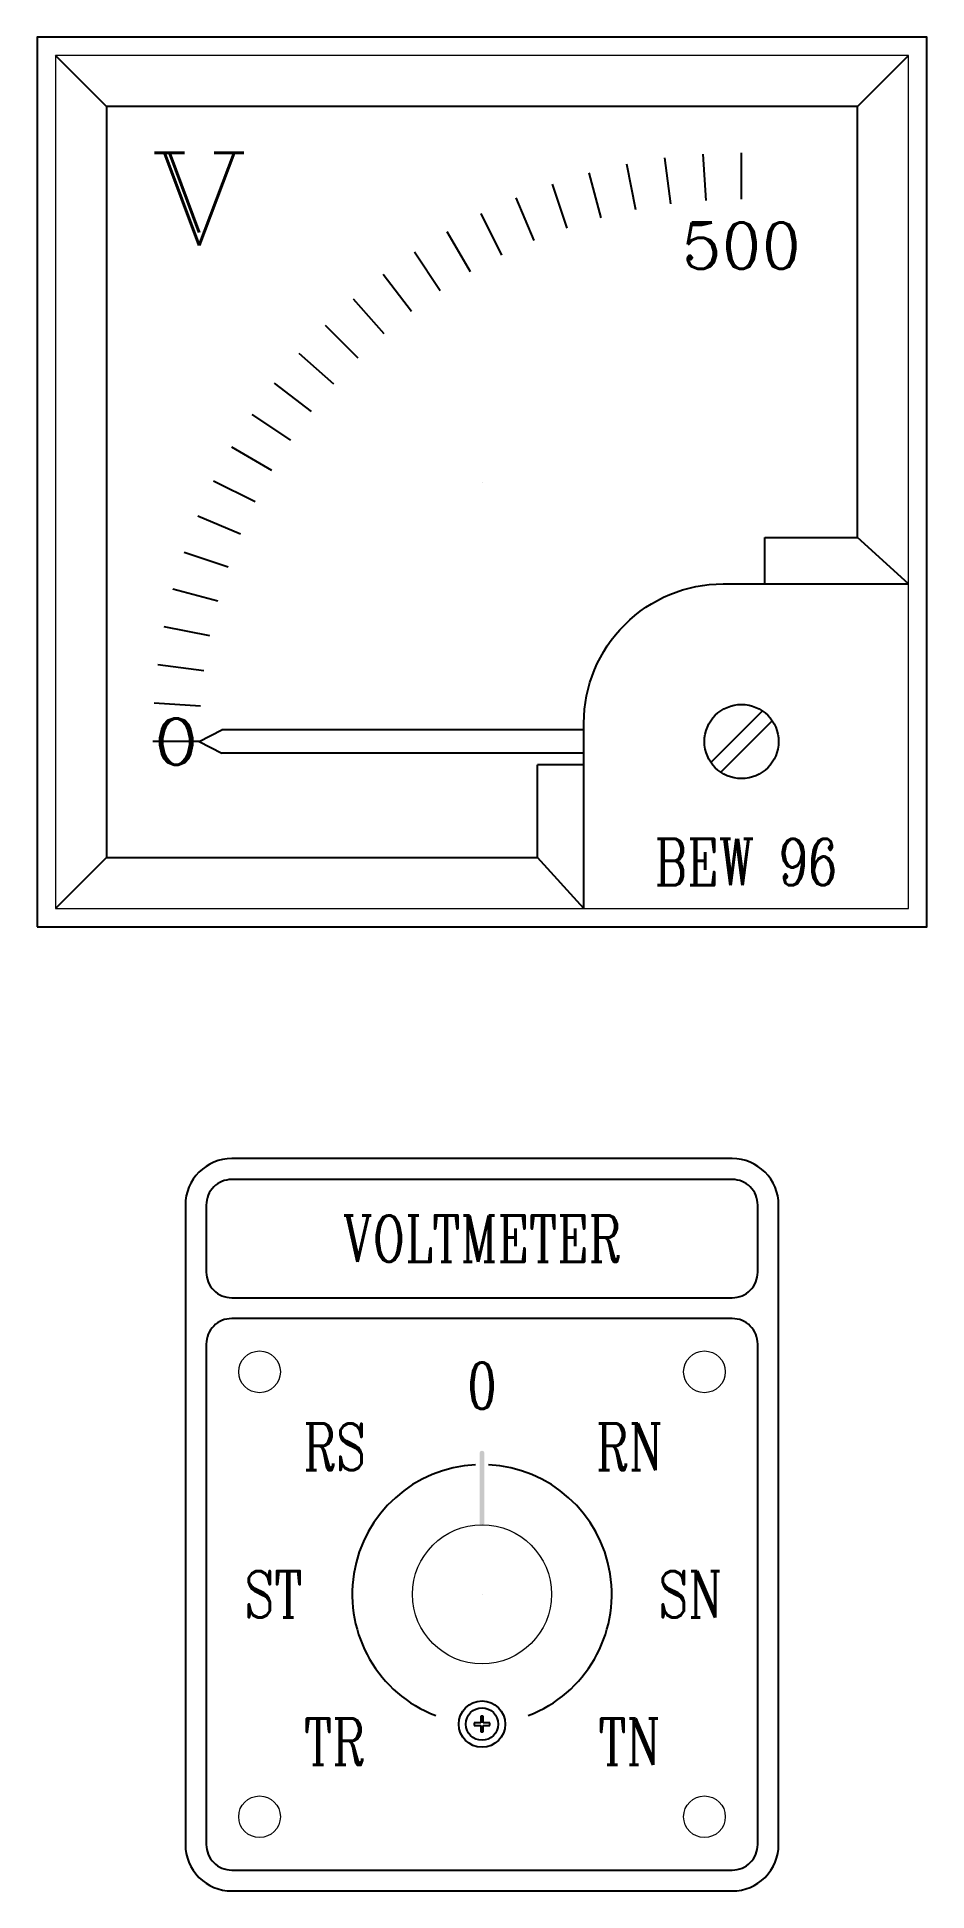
# Model space of a CAD drawing. Header units: millimetres. Extents: x 134 to 230, y 0 to 200.
import ezdxf
from ezdxf.enums import TextEntityAlignment as Align

# ---------------------------------------------------------------- set-up
doc = ezdxf.new("R2010")
doc.units = ezdxf.units.MM
doc.layers.add('hw_Punch', color=5, linetype='Continuous', lineweight=13)
doc.styles.add('hw_Block', font='complex.shx', dxfattribs={"width": 0.75})

# ---------------------------------------------------------------- blocks, each defined once
blk = doc.blocks.new('*U191')
blk.add_hatch(color=256).paths.add_polyline_path([(0.24, 15.32), (0.23, 15.33), (0.22, 15.34), (0.22, 15.36), (0.21, 15.37), (0.2, 15.38), (0.19, 15.4), (0.18, 15.41), (0.17, 15.42), (0.15, 15.43), (0.14, 15.44), (0.13, 15.45), (0.11, 15.45), (0.1, 15.46), (0.08, 15.47), (0.07, 15.47), (0.05, 15.47), (0.04, 15.48), (0.02, 15.48), (0.01, 15.48), (-0.01, 15.48), (-0.02, 15.48), (-0.04, 15.48), (-0.05, 15.47), (-0.07, 15.47), (-0.08, 15.47), (-0.1, 15.46), (-0.11, 15.45), (-0.13, 15.45), (-0.14, 15.44), (-0.15, 15.43), (-0.17, 15.42), (-0.18, 15.41), (-0.19, 15.4), (-0.2, 15.38), (-0.21, 15.37), (-0.22, 15.36), (-0.22, 15.34), (-0.23, 15.33), (-0.24, 15.32), (-0.24, 7.5), (0.24, 7.5)])
for p, q in [((-0.85, -13.86), (-0.85, -14.14)), ((-0.14, -13.86), (-0.85, -13.86)), ((0.14, -13.15), (-0.14, -13.15)), ((-0.14, -13.15), (-0.14, -13.86)), ((0.14, -13.86), (0.14, -13.15)), ((0.85, -13.86), (0.14, -13.86)), ((0.85, -14.14), (0.85, -13.86)), ((-0.85, -14.14), (-0.14, -14.14)), ((-0.14, -14.14), (-0.14, -14.85)), ((-0.14, -14.85), (0.14, -14.85)), ((0.14, -14.14), (0.85, -14.14)), ((0.14, -14.85), (0.14, -14.14))]:
    blk.add_line(p, q)
for points in [[(-27, -32), (27, -32, 0.414214), (32, -27), (32, 42, 0.414214), (27, 47), (-27, 47, 0.414214), (-32, 42), (-32, -27, 0.414214)], [(-27, 32), (27, 32, 0.414214), (29.75, 34.75), (29.75, 42, 0.414214), (27, 44.75), (-27, 44.75, 0.414214), (-29.75, 42), (-29.75, 34.75, 0.414214)], [(-27, -29.75), (27, -29.75, 0.414214), (29.75, -27), (29.75, 27, 0.414214), (27, 29.75), (-27, 29.75, 0.414214), (-29.75, 27), (-29.75, -27, 0.414214)]]:
    blk.add_lwpolyline(points, format="xyb", close=True)
for radius in [2.5, 1.75]:
    blk.add_circle((0, -14), radius)
for start, end in [(92.839, 249.0883), (290.9117, 87.161)]:
    blk.add_arc((0, 0), 14, start, end)
at = {"layer": 'Defpoints', "color": 5}
blk.add_line((0, 0), (0, 0), dxfattribs=at)
at = {"layer": 'hw_Punch'}
for centre, radius in [((-24, 24), 2.25), ((24, 24), 2.25), ((0, 0), 7.5), ((-24, -24), 2.25), ((24, -24), 2.25)]:
    blk.add_circle(centre, radius, dxfattribs=at)
at = {"style": 'hw_Block', "width": 0.75}
for s, p in [('VOLTMETER', (0, 38.38)), ('0', (0, 22.5)), ('RS', (-15.91, 15.91)), ('RN', (15.91, 15.91)), ('ST', (-22.5, 0)), ('SN', (22.5, 0)), ('TR', (-15.91, -15.91)), ('TN', (15.91, -15.91))]:
    blk.add_text(s, height=5, dxfattribs=at).set_placement(p, align=Align.MIDDLE_CENTER)
blk = doc.blocks.new('*U192')
for p, q in [((-40.5, 40.5), (-46, 46)), ((40.5, 40.5), (46, 46)), ((16.59, 29.38), (15.61, 34.28)), ((20.36, 30), (19.71, 34.96)), ((24.17, 30.37), (23.85, 35.36)), ((28, 30.5), (28, 35.5)), ((9.2, 27.4), (7.59, 32.13)), ((12.86, 28.51), (11.56, 33.34)), ((5.61, 26.05), (3.7, 30.67)), ((2.13, 24.47), (-0.09, 28.95)), ((-1.25, 22.66), (-3.75, 26.99)), ((-4.5, 20.64), (-7.28, 24.8)), ((-7.61, 18.41), (-10.66, 22.38)), ((-10.57, 15.98), (-13.87, 19.74)), ((-13.37, 13.37), (-16.9, 16.9)), ((-15.98, 10.57), (-19.74, 13.87)), ((-18.41, 7.61), (-22.38, 10.66)), ((-20.64, 4.5), (-24.8, 7.28)), ((-22.66, 1.25), (-26.99, 3.75)), ((-24.47, -2.13), (-28.95, 0.09)), ((-26.05, -5.61), (-30.67, -3.7)), ((-27.4, -9.2), (-32.13, -7.59)), ((30.5, -11), (30.5, -6)), ((46, -11), (40.5, -6)), ((-28.51, -12.86), (-33.34, -11.56)), ((-29.38, -16.59), (-34.28, -15.61)), ((-30, -20.36), (-34.96, -19.71)), ((-30.37, -24.17), (-35.36, -23.85)), ((30.25, -24.69), (24.69, -30.25)), ((31.31, -25.75), (25.75, -31.31)), ((11, -30.5), (6, -30.5)), ((-40.5, -40.5), (-46, -46)), ((11, -46), (6, -40.5))]:
    blk.add_line(p, q)
at = {"color": 1}
for p, q in [((-30.5, -28), (-35.5, -28)), ((-30.5, -28), (-28.07, -26.75)), ((11, -26.75), (-28.07, -26.75)), ((-30.5, -28), (-35.5, -28)), ((-30.5, -28), (-28.07, -29.25)), ((11, -29.25), (-28.07, -29.25))]:
    blk.add_line(p, q, dxfattribs=at)
blk.add_lwpolyline([(-48, -48), (48, -48), (48, 48), (-48, 48)], close=True)
for points in [[(40.5, -6), (40.5, 40.5), (-40.5, 40.5), (-40.5, -40.5), (6, -40.5)], [(30.5, -6), (40.5, -6)], [(6, -40.5), (6, -30.5)]]:
    blk.add_lwpolyline(points)
blk.add_lwpolyline([(11, -46), (11, -26, -0.414214), (26, -11), (46, -11)], format="xyb")
blk.add_circle((28, -28), 4)
at = {"layer": 'Defpoints', "color": 5}
blk.add_line((0, 0), (0, 0), dxfattribs=at)
at = {"layer": 'hw_Punch'}
blk.add_lwpolyline([(-46, -46), (46, -46), (46, 46), (-46, 46)], close=True, dxfattribs=at)
at = {"style": 'hw_Block'}
for s, height, width, p in [('V', 10, 1.25, (-30.5, 30.5)), ('BEW 96', 5, 0.75, (28.5, -41))]:
    blk.add_text(s, height=height, dxfattribs=dict(at, width=width)).set_placement(p, align=Align.MIDDLE_CENTER)
blk.add_text('O', height=5, dxfattribs=at).set_placement((-33, -28), align=Align.MIDDLE_CENTER)
blk.add_attdef('MAX', text='', height=5, dxfattribs=at).set_placement((28, 25.5), align=Align.MIDDLE_CENTER)
blk = doc.blocks.new('*U199')
blk.add_blockref('*U192', (-120, 0)).add_auto_attribs({'MAX': '500'})
blk.add_blockref('*U191', (-120, -120))

msp = doc.modelspace()

# ---------------------------------------------------------------- block references
msp.add_blockref('*U199', (302, 152))

doc.saveas('drawing.dxf')
